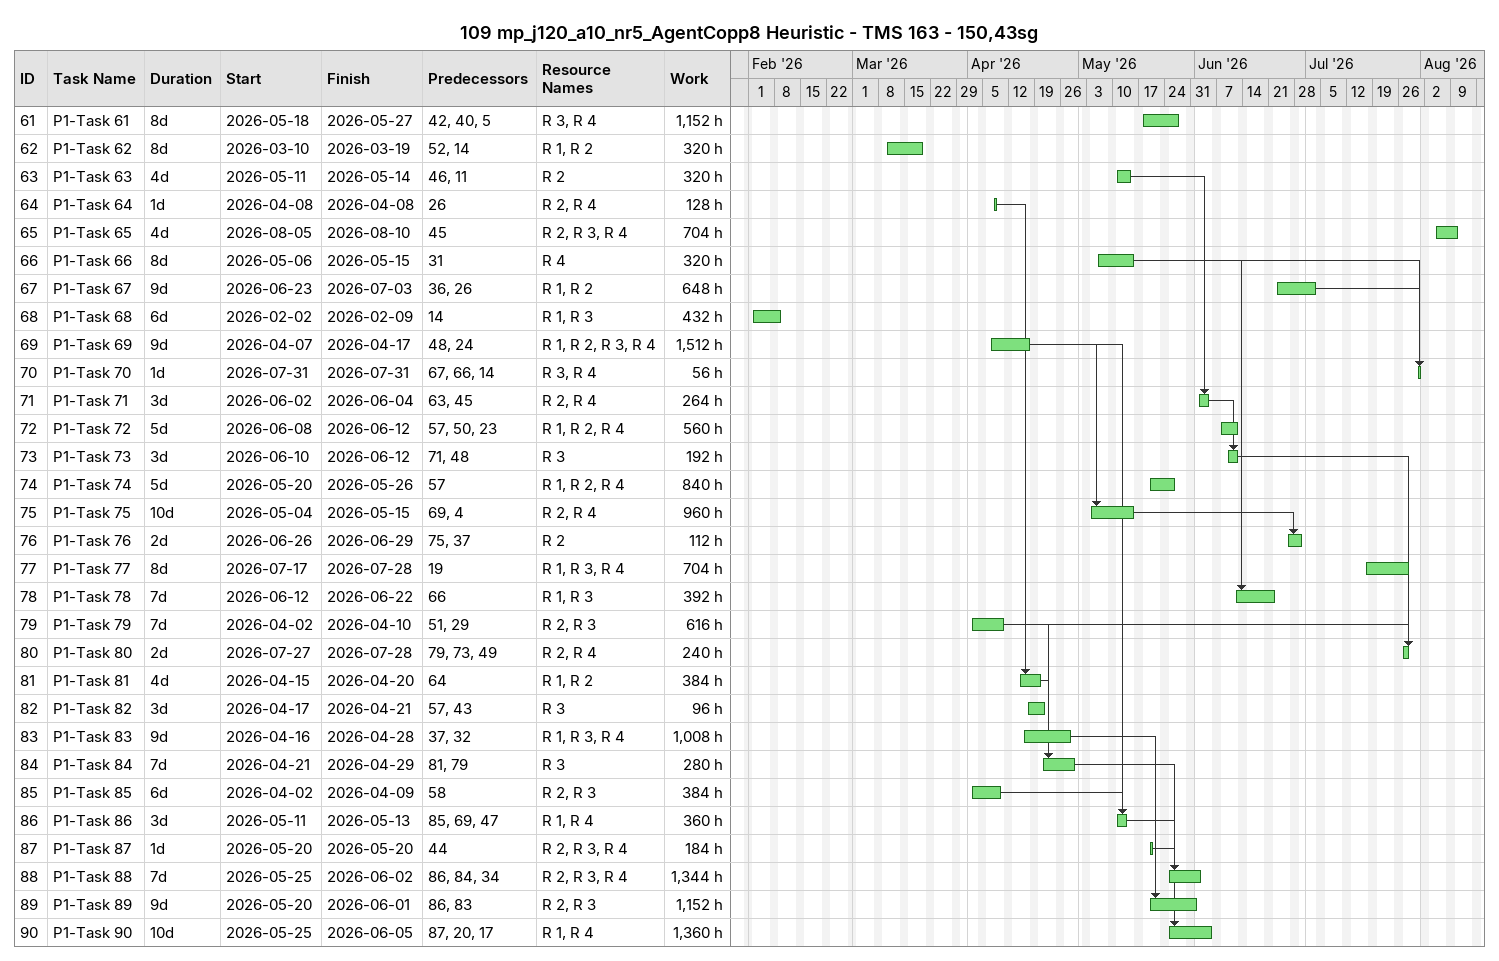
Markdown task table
109 mp_j120_a10_nr5_AgentCopp8 Heuristic - TMS 163 - 150,43sg

| ID | Task | Duration | Start | Finish | Predecessors | Resources | Work (h) |
|---|---|---|---|---|---|---|---|
| 61 | P1-Task 61 | 8d | 2026-05-18 | 2026-05-27 | 42, 40, 5 | R 3, R 4 | 1152 |
| 62 | P1-Task 62 | 8d | 2026-03-10 | 2026-03-19 | 52, 14 | R 1, R 2 | 320 |
| 63 | P1-Task 63 | 4d | 2026-05-11 | 2026-05-14 | 46, 11 | R 2 | 320 |
| 64 | P1-Task 64 | 1d | 2026-04-08 | 2026-04-08 | 26 | R 2, R 4 | 128 |
| 65 | P1-Task 65 | 4d | 2026-08-05 | 2026-08-10 | 45 | R 2, R 3, R 4 | 704 |
| 66 | P1-Task 66 | 8d | 2026-05-06 | 2026-05-15 | 31 | R 4 | 320 |
| 67 | P1-Task 67 | 9d | 2026-06-23 | 2026-07-03 | 36, 26 | R 1, R 2 | 648 |
| 68 | P1-Task 68 | 6d | 2026-02-02 | 2026-02-09 | 14 | R 1, R 3 | 432 |
| 69 | P1-Task 69 | 9d | 2026-04-07 | 2026-04-17 | 48, 24 | R 1, R 2, R 3, R 4 | 1512 |
| 70 | P1-Task 70 | 1d | 2026-07-31 | 2026-07-31 | 67, 66, 14 | R 3, R 4 | 56 |
| 71 | P1-Task 71 | 3d | 2026-06-02 | 2026-06-04 | 63, 45 | R 2, R 4 | 264 |
| 72 | P1-Task 72 | 5d | 2026-06-08 | 2026-06-12 | 57, 50, 23 | R 1, R 2, R 4 | 560 |
| 73 | P1-Task 73 | 3d | 2026-06-10 | 2026-06-12 | 71, 48 | R 3 | 192 |
| 74 | P1-Task 74 | 5d | 2026-05-20 | 2026-05-26 | 57 | R 1, R 2, R 4 | 840 |
| 75 | P1-Task 75 | 10d | 2026-05-04 | 2026-05-15 | 69, 4 | R 2, R 4 | 960 |
| 76 | P1-Task 76 | 2d | 2026-06-26 | 2026-06-29 | 75, 37 | R 2 | 112 |
| 77 | P1-Task 77 | 8d | 2026-07-17 | 2026-07-28 | 19 | R 1, R 3, R 4 | 704 |
| 78 | P1-Task 78 | 7d | 2026-06-12 | 2026-06-22 | 66 | R 1, R 3 | 392 |
| 79 | P1-Task 79 | 7d | 2026-04-02 | 2026-04-10 | 51, 29 | R 2, R 3 | 616 |
| 80 | P1-Task 80 | 2d | 2026-07-27 | 2026-07-28 | 79, 73, 49 | R 2, R 4 | 240 |
| 81 | P1-Task 81 | 4d | 2026-04-15 | 2026-04-20 | 64 | R 1, R 2 | 384 |
| 82 | P1-Task 82 | 3d | 2026-04-17 | 2026-04-21 | 57, 43 | R 3 | 96 |
| 83 | P1-Task 83 | 9d | 2026-04-16 | 2026-04-28 | 37, 32 | R 1, R 3, R 4 | 1008 |
| 84 | P1-Task 84 | 7d | 2026-04-21 | 2026-04-29 | 81, 79 | R 3 | 280 |
| 85 | P1-Task 85 | 6d | 2026-04-02 | 2026-04-09 | 58 | R 2, R 3 | 384 |
| 86 | P1-Task 86 | 3d | 2026-05-11 | 2026-05-13 | 85, 69, 47 | R 1, R 4 | 360 |
| 87 | P1-Task 87 | 1d | 2026-05-20 | 2026-05-20 | 44 | R 2, R 3, R 4 | 184 |
| 88 | P1-Task 88 | 7d | 2026-05-25 | 2026-06-02 | 86, 84, 34 | R 2, R 3, R 4 | 1344 |
| 89 | P1-Task 89 | 9d | 2026-05-20 | 2026-06-01 | 86, 83 | R 2, R 3 | 1152 |
| 90 | P1-Task 90 | 10d | 2026-05-25 | 2026-06-05 | 87, 20, 17 | R 1, R 4 | 1360 |
